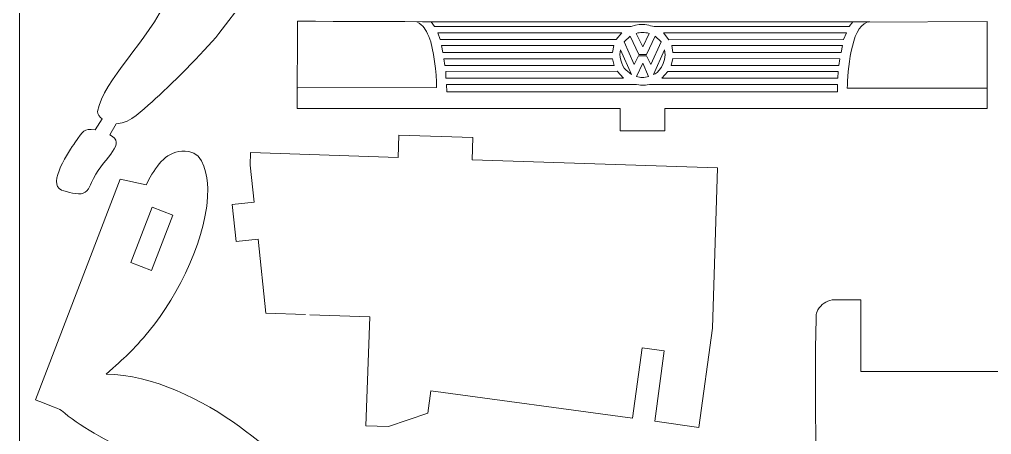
# Model space of a CAD drawing. Header units: centimetres. Extents: x -90 to 56, y -28 to 1.
# Drawn here: x -27.52 to -14.41, y -13.4 to -7.8 of the extents above; entities that cross this region are included whole.
import ezdxf

# ---------------------------------------------------------------- set-up
doc = ezdxf.new("R2010")
doc.units = ezdxf.units.CM
doc.header["$MEASUREMENT"] = 0
doc.layers.add('Camada 1', color=7, linetype='Continuous')

msp = doc.modelspace()

# ---------------------------------------------------------------- linework, layer by layer
at = {"layer": 'Camada 1', "color": 1, "lineweight": 0}
msp.add_lwpolyline([(-27.52102, -28.26382), (-6.52102, -28.26382), (-6.52102, 1.43618), (-27.52102, 1.43618), (-27.52102, -28.26382)], close=True, dxfattribs=at)
at = {"layer": 'Camada 1', "color": 3, "lineweight": 9}
for points, knots in [([(-22.815, -5.40885), (-22.815, -5.40885), (-24.19144, -4.88048), (-24.19144, -4.88048), (-24.19144, -4.88048), (-24.21527, -4.94108), (-24.30755, -5.19739), (-24.33565, -5.23156), (-24.33565, -5.23156), (-24.79031, -5.78443), (-25.22467, -6.84552), (-25.52139, -7.50797), (-25.52139, -7.50797), (-25.78578, -8.09824), (-26.39322, -8.61513), (-26.46625, -9.04194), (-26.46625, -9.04194), (-26.4729, -9.08083), (-26.4321, -9.11796), (-26.40747, -9.14327), (-26.40747, -9.14327), (-26.40747, -9.14327), (-26.49881, -9.29094), (-26.49881, -9.29094), (-26.49881, -9.29094), (-26.66395, -9.27076), (-26.65099, -9.2966), (-26.77386, -9.46576), (-26.77386, -9.46576), (-26.84259, -9.56038), (-27.15733, -10.0243), (-26.95232, -10.103), (-26.95232, -10.103), (-26.88704, -10.12806), (-26.72383, -10.17016), (-26.66002, -10.14589), (-26.66002, -10.14589), (-26.58052, -10.11564), (-26.5592, -10.01405), (-26.52352, -9.94623), (-26.52352, -9.94623), (-26.36319, -9.64157), (-26.06552, -9.47621), (-26.30343, -9.35649), (-26.30343, -9.35649), (-26.30343, -9.35649), (-26.21589, -9.21051), (-26.21589, -9.21051), (-26.21589, -9.21051), (-25.99502, -9.18899), (-25.87716, -9.02935), (-25.73228, -8.91095), (-25.73228, -8.91095), (-25.48877, -8.69604), (-25.04809, -8.25715), (-24.83074, -7.99048), (-24.83074, -7.99048), (-24.83074, -7.99048), (-24.48534, -7.5339), (-24.48534, -7.5339), (-24.48534, -7.5339), (-24.16278, -7.0911), (-23.84925, -6.39548), (-23.8449, -5.83266), (-23.8449, -5.83266), (-23.50783, -6.21945), (-23.3025, -6.41564), (-22.84673, -6.70417), (-22.84673, -6.70417), (-22.44026, -6.96149), (-21.78503, -7.22336), (-21.31136, -7.20217), (-21.31136, -7.20217), (-21.15964, -7.19539), (-20.92365, -7.15572), (-20.85262, -7.0002), (-20.85262, -7.0002), (-20.82215, -6.93347), (-20.82929, -6.79175), (-20.87413, -6.71154), (-20.87413, -6.71154), (-20.95991, -6.55808), (-21.1316, -6.44792), (-21.29015, -6.37541), (-21.29015, -6.37541), (-21.29015, -6.37541), (-21.21753, -6.02206), (-21.21753, -6.02206), (-21.21753, -6.02206), (-21.21753, -6.02206), (-22.76008, -5.42993), (-22.76008, -5.42993)], [0, 0, 0, 0, 0.04166667, 0.04166667, 0.04166667, 0.04166667, 0.08333333, 0.08333333, 0.08333333, 0.08333333, 0.125, 0.125, 0.125, 0.125, 0.16666667, 0.16666667, 0.16666667, 0.16666667, 0.20833333, 0.20833333, 0.20833333, 0.20833333, 0.25, 0.25, 0.25, 0.25, 0.29166667, 0.29166667, 0.29166667, 0.29166667, 0.33333333, 0.33333333, 0.33333333, 0.33333333, 0.375, 0.375, 0.375, 0.375, 0.41666667, 0.41666667, 0.41666667, 0.41666667, 0.45833333, 0.45833333, 0.45833333, 0.45833333, 0.5, 0.5, 0.5, 0.5, 0.54166667, 0.54166667, 0.54166667, 0.54166667, 0.58333333, 0.58333333, 0.58333333, 0.58333333, 0.625, 0.625, 0.625, 0.625, 0.66666667, 0.66666667, 0.66666667, 0.66666667, 0.70833333, 0.70833333, 0.70833333, 0.70833333, 0.75, 0.75, 0.75, 0.75, 0.79166667, 0.79166667, 0.79166667, 0.79166667, 0.83333333, 0.83333333, 0.83333333, 0.83333333, 0.875, 0.875, 0.875, 0.875, 0.91666667, 0.91666667, 0.91666667, 0.91666667, 1, 1, 1, 1]), ([(-18.81805, -9.00356), (-18.81805, -9.00356), (-14.46781, -9.00356), (-14.46781, -9.00356), (-14.46781, -9.00356), (-14.46781, -9.00356), (-14.46781, -7.82996), (-14.46781, -7.82996), (-14.46781, -7.82996), (-14.46781, -7.82996), (-16.07379, -7.83879), (-16.07379, -7.83879), (-16.07379, -7.83879), (-16.07379, -7.83879), (-16.05319, -7.83291), (-16.05319, -7.83291), (-16.05319, -7.83291), (-18.62653, -7.83291), (-21.19812, -7.83818), (-23.77129, -7.82407), (-23.77129, -7.82407), (-23.77129, -7.82407), (-23.77423, -9.00356), (-23.77423, -9.00356), (-23.77423, -9.00356), (-23.77423, -9.00356), (-19.4181, -9.00356), (-19.4181, -9.00356), (-19.4181, -9.00356), (-19.4181, -9.00356), (-19.4181, -9.30358), (-19.4181, -9.30358), (-19.4181, -9.30358), (-19.4181, -9.30358), (-18.81805, -9.30358), (-18.81805, -9.30358), (-18.81805, -9.30358), (-18.81805, -9.30358), (-18.81805, -9.00356), (-18.81805, -9.00356)], [0, 0, 0, 0, 0.09090909, 0.09090909, 0.09090909, 0.09090909, 0.18181818, 0.18181818, 0.18181818, 0.18181818, 0.27272727, 0.27272727, 0.27272727, 0.27272727, 0.36363636, 0.36363636, 0.36363636, 0.36363636, 0.45454545, 0.45454545, 0.45454545, 0.45454545, 0.54545455, 0.54545455, 0.54545455, 0.54545455, 0.63636364, 0.63636364, 0.63636364, 0.63636364, 0.72727273, 0.72727273, 0.72727273, 0.72727273, 0.81818182, 0.81818182, 0.81818182, 0.81818182, 1, 1, 1, 1]), ([(-23.6045, -11.78644), (-23.6045, -11.78644), (-22.7965, -11.81465), (-22.7965, -11.81465), (-22.7965, -11.81465), (-22.7965, -11.81465), (-22.84783, -13.28443), (-22.84783, -13.28443), (-22.84783, -13.28443), (-22.84783, -13.28443), (-22.54505, -13.295), (-22.54505, -13.295), (-22.54505, -13.295), (-22.54505, -13.295), (-22.01189, -13.11349), (-22.01189, -13.11349), (-22.01189, -13.11349), (-22.01189, -13.11349), (-21.97202, -12.81468), (-21.97202, -12.81468), (-21.97202, -12.81468), (-21.97202, -12.81468), (-19.25072, -13.18342), (-19.25072, -13.18342), (-19.25072, -13.18342), (-19.25072, -13.18342), (-19.12036, -12.23146), (-19.12036, -12.23146), (-19.12036, -12.23146), (-19.12036, -12.23146), (-18.82449, -12.27122), (-18.82449, -12.27122), (-18.82449, -12.27122), (-18.82449, -12.27122), (-18.95192, -13.22329), (-18.95192, -13.22329), (-18.95192, -13.22329), (-18.95192, -13.22329), (-18.35734, -13.30586), (-18.35734, -13.30586), (-18.35734, -13.30586), (-18.35734, -13.30586), (-18.17521, -11.9672), (-18.17521, -11.9672), (-18.17521, -11.9672), (-18.17521, -11.9672), (-18.10554, -9.80348), (-18.10554, -9.80348), (-18.10554, -9.80348), (-18.10554, -9.80348), (-21.41568, -9.69378), (-21.41568, -9.69378), (-21.41568, -9.69378), (-21.41568, -9.69378), (-21.40521, -9.39395), (-21.40521, -9.39395), (-21.40521, -9.39395), (-21.40521, -9.39395), (-22.40477, -9.36198), (-22.40477, -9.36198), (-22.40477, -9.36198), (-22.40477, -9.36198), (-22.41524, -9.66181), (-22.41524, -9.66181), (-22.41524, -9.66181), (-22.41524, -9.66181), (-24.40248, -9.59536), (-24.40248, -9.59536), (-24.40248, -9.59536), (-24.40248, -9.59536), (-24.40843, -9.76586), (-24.40843, -9.76586), (-24.40843, -9.76586), (-24.40843, -9.76586), (-24.35523, -10.2651), (-24.35523, -10.2651), (-24.35523, -10.2651), (-24.35523, -10.2651), (-24.65072, -10.29894), (-24.65072, -10.29894), (-24.65072, -10.29894), (-24.65072, -10.29894), (-24.59752, -10.79818), (-24.59752, -10.79818), (-24.59752, -10.79818), (-24.59752, -10.79818), (-24.30213, -10.7673), (-24.30213, -10.7673), (-24.30213, -10.7673), (-24.30213, -10.7673), (-24.19573, -11.76579), (-24.19573, -11.76579), (-24.19573, -11.76579), (-24.19573, -11.76579), (-23.66329, -11.78439), (-23.66329, -11.78439)], [0, 0, 0, 0, 0.04, 0.04, 0.04, 0.04, 0.08, 0.08, 0.08, 0.08, 0.12, 0.12, 0.12, 0.12, 0.16, 0.16, 0.16, 0.16, 0.2, 0.2, 0.2, 0.2, 0.24, 0.24, 0.24, 0.24, 0.28, 0.28, 0.28, 0.28, 0.32, 0.32, 0.32, 0.32, 0.36, 0.36, 0.36, 0.36, 0.4, 0.4, 0.4, 0.4, 0.44, 0.44, 0.44, 0.44, 0.48, 0.48, 0.48, 0.48, 0.52, 0.52, 0.52, 0.52, 0.56, 0.56, 0.56, 0.56, 0.6, 0.6, 0.6, 0.6, 0.64, 0.64, 0.64, 0.64, 0.68, 0.68, 0.68, 0.68, 0.72, 0.72, 0.72, 0.72, 0.76, 0.76, 0.76, 0.76, 0.8, 0.8, 0.8, 0.8, 0.84, 0.84, 0.84, 0.84, 0.88, 0.88, 0.88, 0.88, 0.92, 0.92, 0.92, 0.92, 1, 1, 1, 1]), ([(-25.75763, -9.9277), (-25.75763, -9.9277), (-25.81078, -10.03332), (-25.81078, -10.03332), (-25.81078, -10.03332), (-25.81078, -10.03332), (-26.16306, -9.95794), (-26.16306, -9.95794), (-26.16306, -9.95794), (-26.16306, -9.95794), (-27.30569, -12.93459), (-27.30569, -12.93459), (-27.30569, -12.93459), (-27.24632, -12.95794), (-26.9867, -13.05082), (-26.95463, -13.07881), (-26.95463, -13.07881), (-26.5014, -13.47434), (-25.42332, -13.93115), (-24.81784, -14.2015), (-24.81784, -14.2015), (-24.27861, -14.44227), (-24.08735, -14.63833), (-23.64046, -14.95907), (-23.64046, -14.95907), (-23.50053, -15.05949), (-23.40562, -15.13274), (-23.22809, -15.18982), (-23.22809, -15.18982), (-23.12866, -15.2218), (-23.1132, -15.20807), (-23.04017, -15.15169), (-23.04017, -15.15169), (-23.04017, -15.15169), (-22.89419, -15.23923), (-22.89419, -15.23923), (-22.89419, -15.23923), (-22.91246, -15.3888), (-22.89803, -15.3971), (-22.73754, -15.50416), (-22.73754, -15.50416), (-22.61524, -15.58572), (-22.30173, -15.79803), (-22.15494, -15.7593), (-22.15494, -15.7593), (-22.07871, -15.73918), (-22.06668, -15.65964), (-22.05347, -15.59346), (-22.05347, -15.59346), (-21.98118, -15.2311), (-22.12447, -15.411), (-22.50466, -15.08629), (-22.50466, -15.08629), (-22.61445, -14.99252), (-22.74192, -14.86818), (-22.82968, -15.0466), (-22.82968, -15.0466), (-22.82968, -15.0466), (-22.97567, -14.95905), (-22.97567, -14.95905), (-22.97567, -14.95905), (-22.99819, -14.72791), (-23.16445, -14.61101), (-23.29023, -14.45708), (-23.29023, -14.45708), (-23.64453, -14.05268), (-24.12006, -13.60905), (-24.55193, -13.29538), (-24.55193, -13.29538), (-25.04491, -12.93733), (-25.72456, -12.59292), (-26.35352, -12.58807), (-26.35352, -12.58807), (-26.09168, -12.35685), (-25.99986, -12.27907), (-25.76957, -12.00251), (-25.76957, -12.00251), (-25.38029, -11.535), (-24.96537, -10.68843), (-24.98146, -10.08071), (-24.98146, -10.08071), (-24.98578, -9.9175), (-25.03287, -9.60745), (-25.23752, -9.58229), (-25.23752, -9.58229), (-25.50053, -9.54997), (-25.63294, -9.71876), (-25.75763, -9.9277)], [0, 0, 0, 0, 0.04347826, 0.04347826, 0.04347826, 0.04347826, 0.08695652, 0.08695652, 0.08695652, 0.08695652, 0.13043478, 0.13043478, 0.13043478, 0.13043478, 0.17391304, 0.17391304, 0.17391304, 0.17391304, 0.2173913, 0.2173913, 0.2173913, 0.2173913, 0.26086957, 0.26086957, 0.26086957, 0.26086957, 0.30434783, 0.30434783, 0.30434783, 0.30434783, 0.34782609, 0.34782609, 0.34782609, 0.34782609, 0.39130435, 0.39130435, 0.39130435, 0.39130435, 0.43478261, 0.43478261, 0.43478261, 0.43478261, 0.47826087, 0.47826087, 0.47826087, 0.47826087, 0.52173913, 0.52173913, 0.52173913, 0.52173913, 0.56521739, 0.56521739, 0.56521739, 0.56521739, 0.60869565, 0.60869565, 0.60869565, 0.60869565, 0.65217391, 0.65217391, 0.65217391, 0.65217391, 0.69565217, 0.69565217, 0.69565217, 0.69565217, 0.73913043, 0.73913043, 0.73913043, 0.73913043, 0.7826087, 0.7826087, 0.7826087, 0.7826087, 0.82608696, 0.82608696, 0.82608696, 0.82608696, 0.86956522, 0.86956522, 0.86956522, 0.86956522, 0.91304348, 0.91304348, 0.91304348, 0.91304348, 1, 1, 1, 1]), ([(-14.96133, -12.55081), (-14.96133, -12.55081), (-13.47112, -12.55081), (-13.47112, -12.55081), (-13.47112, -12.55081), (-13.47112, -12.55081), (-13.47112, -12.85083), (-13.47112, -12.85083), (-13.47112, -12.85083), (-13.47112, -12.85083), (-13.1711, -12.85083), (-13.1711, -12.85083), (-13.1711, -12.85083), (-13.1711, -12.85083), (-13.16816, -12.55081), (-13.16816, -12.55081), (-13.16816, -12.55081), (-13.16816, -12.55081), (-10.47094, -12.55081), (-10.47094, -12.55081), (-10.47094, -12.55081), (-10.47094, -12.55081), (-10.47094, -12.85083), (-10.47094, -12.85083), (-10.47094, -12.85083), (-10.47094, -12.85083), (-10.17092, -12.85083), (-10.17092, -12.85083), (-10.17092, -12.85083), (-10.17092, -12.85083), (-10.16798, -12.55376), (-10.16798, -12.55376), (-10.16798, -12.55376), (-10.16798, -12.55376), (-7.46783, -12.55081), (-7.46783, -12.55081), (-7.46783, -12.55081), (-7.46783, -12.55081), (-7.46783, -11.58312), (-7.46783, -11.58312), (-7.46783, -11.58312), (-7.38892, -11.58372), (-7.11327, -11.57841), (-7.05603, -11.59194), (-7.05603, -11.59194), (-6.96214, -11.61411), (-6.8764, -11.69677), (-6.86191, -11.78606), (-6.86191, -11.78606), (-6.86191, -11.78606), (-6.85896, -14.32151), (-6.85896, -14.32151), (-6.85896, -14.32151), (-6.86582, -14.44821), (-6.9876, -14.53682), (-7.10898, -14.54505), (-7.10898, -14.54505), (-7.10898, -14.54505), (-16.52423, -14.54505), (-16.52423, -14.54505), (-16.52423, -14.54505), (-16.66665, -14.53859), (-16.7799, -14.44099), (-16.78013, -14.28915), (-16.78013, -14.28915), (-16.78013, -14.28915), (-16.78307, -12.2361), (-16.78307, -12.2361), (-16.78307, -12.2361), (-16.78307, -12.2361), (-16.77719, -11.83607), (-16.77719, -11.83607), (-16.77719, -11.83607), (-16.77312, -11.80297), (-16.78933, -11.77071), (-16.73307, -11.69194), (-16.73307, -11.69194), (-16.68511, -11.62481), (-16.61237, -11.58766), (-16.53012, -11.58312), (-16.53012, -11.58312), (-16.53012, -11.58312), (-16.17127, -11.58312), (-16.17127, -11.58312), (-16.17127, -11.58312), (-16.17127, -11.58312), (-16.17127, -12.55081), (-16.17127, -12.55081), (-16.17127, -12.55081), (-16.17127, -12.55081), (-14.96133, -12.55081), (-14.96133, -12.55081)], [0, 0, 0, 0, 0.04166667, 0.04166667, 0.04166667, 0.04166667, 0.08333333, 0.08333333, 0.08333333, 0.08333333, 0.125, 0.125, 0.125, 0.125, 0.16666667, 0.16666667, 0.16666667, 0.16666667, 0.20833333, 0.20833333, 0.20833333, 0.20833333, 0.25, 0.25, 0.25, 0.25, 0.29166667, 0.29166667, 0.29166667, 0.29166667, 0.33333333, 0.33333333, 0.33333333, 0.33333333, 0.375, 0.375, 0.375, 0.375, 0.41666667, 0.41666667, 0.41666667, 0.41666667, 0.45833333, 0.45833333, 0.45833333, 0.45833333, 0.5, 0.5, 0.5, 0.5, 0.54166667, 0.54166667, 0.54166667, 0.54166667, 0.58333333, 0.58333333, 0.58333333, 0.58333333, 0.625, 0.625, 0.625, 0.625, 0.66666667, 0.66666667, 0.66666667, 0.66666667, 0.70833333, 0.70833333, 0.70833333, 0.70833333, 0.75, 0.75, 0.75, 0.75, 0.79166667, 0.79166667, 0.79166667, 0.79166667, 0.83333333, 0.83333333, 0.83333333, 0.83333333, 0.875, 0.875, 0.875, 0.875, 0.91666667, 0.91666667, 0.91666667, 0.91666667, 1, 1, 1, 1])]:
    msp.add_open_spline(points, degree=3, knots=knots, dxfattribs=at)
at = {"layer": 'Camada 1', "color": 1, "lineweight": 9}
for points, knots in [([(-22.15944, -7.83291), (-22.06832, -7.8875), (-22.04739, -7.9256), (-22.0006, -8.03291), (-22.0006, -8.03291), (-21.92428, -8.20794), (-21.89956, -8.52225), (-21.89471, -8.72119), (-21.89471, -8.72119), (-21.89471, -8.72119), (-23.76835, -8.72414), (-23.76835, -8.72414)], [0, 0, 0, 0, 0.25, 0.25, 0.25, 0.25, 0.5, 0.5, 0.5, 0.5, 1, 1, 1, 1]), ([(-16.08849, -7.83879), (-16.31079, -7.91274), (-16.34792, -8.50476), (-16.35616, -8.72708), (-16.35616, -8.72708), (-16.35616, -8.72708), (-14.46781, -8.72708), (-14.46781, -8.72708)], [0, 0, 0, 0, 0.33333333, 0.33333333, 0.33333333, 0.33333333, 1, 1, 1, 1])]:
    msp.add_open_spline(points, degree=3, knots=knots, dxfattribs=at)
at = {"layer": 'Camada 1', "lineweight": 9}
for points, knots in [([(-16.28262, -7.83291), (-16.28262, -7.83291), (-16.32968, -7.89762), (-16.32968, -7.89762), (-16.32968, -7.89762), (-16.32968, -7.89762), (-18.96219, -7.89762), (-18.96219, -7.89762), (-18.96219, -7.89762), (-19.02421, -7.8885), (-19.07234, -7.84641), (-19.21219, -7.87997), (-19.21219, -7.87997), (-19.21219, -7.87997), (-19.27103, -7.89762), (-19.27103, -7.89762), (-19.27103, -7.89762), (-19.27103, -7.89762), (-21.92118, -7.89762), (-21.92118, -7.89762), (-21.92118, -7.89762), (-21.92118, -7.89762), (-21.96824, -7.83291), (-21.96824, -7.83291)], [0, 0, 0, 0, 0.14285714, 0.14285714, 0.14285714, 0.14285714, 0.28571429, 0.28571429, 0.28571429, 0.28571429, 0.42857143, 0.42857143, 0.42857143, 0.42857143, 0.57142857, 0.57142857, 0.57142857, 0.57142857, 0.71428571, 0.71428571, 0.71428571, 0.71428571, 1, 1, 1, 1]), ([(-21.88001, -7.97997), (-21.88001, -7.97997), (-19.39751, -7.97997), (-19.39751, -7.97997), (-19.39751, -7.97997), (-19.39751, -7.97997), (-19.47103, -8.07116), (-19.47103, -8.07116), (-19.47103, -8.07116), (-19.47103, -8.07116), (-21.84765, -8.07116), (-21.84765, -8.07116), (-21.84765, -8.07116), (-21.84765, -8.07116), (-21.88001, -7.97997), (-21.88001, -7.97997)], [0, 0, 0, 0, 0.2, 0.2, 0.2, 0.2, 0.4, 0.4, 0.4, 0.4, 0.6, 0.6, 0.6, 0.6, 1, 1, 1, 1]), ([(-19.11514, -8.17115), (-19.11514, -8.17115), (-19.20338, -7.98878), (-19.20338, -7.98878), (-19.20338, -7.98878), (-19.14694, -7.97188), (-19.08628, -7.97188), (-19.02984, -7.98878), (-19.02984, -7.98878), (-19.02984, -7.98878), (-19.11514, -8.17115), (-19.11514, -8.17115)], [0, 0, 0, 0, 0.25, 0.25, 0.25, 0.25, 0.5, 0.5, 0.5, 0.5, 1, 1, 1, 1]), ([(-16.40616, -8.07116), (-16.40616, -8.07116), (-18.76218, -8.07408), (-18.76218, -8.07408), (-18.76218, -8.07408), (-18.76218, -8.07408), (-18.83571, -7.97997), (-18.83571, -7.97997), (-18.83571, -7.97997), (-18.83571, -7.97997), (-16.36792, -7.97997), (-16.36792, -7.97997), (-16.36792, -7.97997), (-16.36792, -7.97997), (-16.40616, -8.07116), (-16.40616, -8.07116)], [0, 0, 0, 0, 0.2, 0.2, 0.2, 0.2, 0.4, 0.4, 0.4, 0.4, 0.6, 0.6, 0.6, 0.6, 1, 1, 1, 1]), ([(-19.22985, -8.4094), (-19.22985, -8.4094), (-19.36515, -8.1035), (-19.36515, -8.1035), (-19.36515, -8.1035), (-19.36515, -8.1035), (-19.28574, -8.02703), (-19.28574, -8.02703), (-19.28574, -8.02703), (-19.28574, -8.02703), (-19.16807, -8.27411), (-19.16807, -8.27411), (-19.16807, -8.27411), (-19.16807, -8.27411), (-19.06514, -8.27411), (-19.06514, -8.27411), (-19.06514, -8.27411), (-19.06514, -8.27411), (-18.94748, -8.02703), (-18.94748, -8.02703), (-18.94748, -8.02703), (-18.94748, -8.02703), (-18.86806, -8.1035), (-18.86806, -8.1035), (-18.86806, -8.1035), (-18.86806, -8.1035), (-19.00335, -8.4094), (-19.00335, -8.4094), (-19.00335, -8.4094), (-19.00335, -8.4094), (-19.0622, -8.29175), (-19.0622, -8.29175), (-19.0622, -8.29175), (-19.0622, -8.29175), (-19.17103, -8.29175), (-19.17103, -8.29175), (-19.17103, -8.29175), (-19.17103, -8.29175), (-19.22985, -8.4094), (-19.22985, -8.4094)], [0, 0, 0, 0, 0.09090909, 0.09090909, 0.09090909, 0.09090909, 0.18181818, 0.18181818, 0.18181818, 0.18181818, 0.27272727, 0.27272727, 0.27272727, 0.27272727, 0.36363636, 0.36363636, 0.36363636, 0.36363636, 0.45454545, 0.45454545, 0.45454545, 0.45454545, 0.54545455, 0.54545455, 0.54545455, 0.54545455, 0.63636364, 0.63636364, 0.63636364, 0.63636364, 0.72727273, 0.72727273, 0.72727273, 0.72727273, 0.81818182, 0.81818182, 0.81818182, 0.81818182, 1, 1, 1, 1]), ([(-21.82706, -8.15351), (-21.82706, -8.15351), (-19.50634, -8.15351), (-19.50634, -8.15351), (-19.50634, -8.15351), (-19.50634, -8.15351), (-19.52398, -8.24764), (-19.52398, -8.24764), (-19.52398, -8.24764), (-19.52398, -8.24764), (-21.80941, -8.24764), (-21.80941, -8.24764), (-21.80941, -8.24764), (-21.80941, -8.24764), (-21.82706, -8.15351), (-21.82706, -8.15351)], [0, 0, 0, 0, 0.2, 0.2, 0.2, 0.2, 0.4, 0.4, 0.4, 0.4, 0.6, 0.6, 0.6, 0.6, 1, 1, 1, 1]), ([(-19.26515, -8.5447), (-19.26515, -8.5447), (-19.41221, -8.2094), (-19.41221, -8.2094), (-19.41221, -8.2094), (-19.44426, -8.27332), (-19.39715, -8.42843), (-19.34457, -8.48), (-19.34457, -8.48), (-19.34457, -8.48), (-19.26515, -8.5447), (-19.26515, -8.5447)], [0, 0, 0, 0, 0.25, 0.25, 0.25, 0.25, 0.5, 0.5, 0.5, 0.5, 1, 1, 1, 1]), ([(-18.821, -8.2094), (-18.821, -8.2094), (-18.96807, -8.54176), (-18.96807, -8.54176), (-18.96807, -8.54176), (-18.92673, -8.54176), (-18.77962, -8.39529), (-18.821, -8.2094)], [0, 0, 0, 0, 0.33333333, 0.33333333, 0.33333333, 0.33333333, 1, 1, 1, 1]), ([(-18.46216, -8.24468), (-18.46216, -8.24468), (-18.70629, -8.24764), (-18.70629, -8.24764), (-18.70629, -8.24764), (-18.70629, -8.24764), (-18.72393, -8.15351), (-18.72393, -8.15351), (-18.72393, -8.15351), (-18.72393, -8.15351), (-16.42087, -8.15351), (-16.42087, -8.15351), (-16.42087, -8.15351), (-16.42087, -8.15351), (-16.43851, -8.24468), (-16.43851, -8.24468), (-16.43851, -8.24468), (-16.43851, -8.24468), (-16.52968, -8.24764), (-16.52968, -8.24764), (-16.52968, -8.24764), (-16.52968, -8.24764), (-18.46216, -8.24468), (-18.46216, -8.24468)], [0, 0, 0, 0, 0.14285714, 0.14285714, 0.14285714, 0.14285714, 0.28571429, 0.28571429, 0.28571429, 0.28571429, 0.42857143, 0.42857143, 0.42857143, 0.42857143, 0.57142857, 0.57142857, 0.57142857, 0.57142857, 0.71428571, 0.71428571, 0.71428571, 0.71428571, 1, 1, 1, 1]), ([(-21.79765, -8.33), (-21.79765, -8.33), (-19.52398, -8.33), (-19.52398, -8.33), (-19.52398, -8.33), (-19.52398, -8.33), (-19.50045, -8.42117), (-19.50045, -8.42117), (-19.50045, -8.42117), (-19.50045, -8.42117), (-21.78588, -8.42117), (-21.78588, -8.42117), (-21.78588, -8.42117), (-21.78588, -8.42117), (-21.79765, -8.33), (-21.79765, -8.33)], [0, 0, 0, 0, 0.2, 0.2, 0.2, 0.2, 0.4, 0.4, 0.4, 0.4, 0.6, 0.6, 0.6, 0.6, 1, 1, 1, 1]), ([(-19.11514, -8.38882), (-19.11514, -8.38882), (-19.03573, -8.57117), (-19.03573, -8.57117), (-19.03573, -8.57117), (-19.09041, -8.58943), (-19.14566, -8.58685), (-19.20044, -8.57117), (-19.20044, -8.57117), (-19.20044, -8.57117), (-19.11514, -8.38882), (-19.11514, -8.38882)], [0, 0, 0, 0, 0.25, 0.25, 0.25, 0.25, 0.5, 0.5, 0.5, 0.5, 1, 1, 1, 1]), ([(-16.46793, -8.42117), (-16.46793, -8.42117), (-18.73276, -8.42117), (-18.73276, -8.42117), (-18.73276, -8.42117), (-18.73276, -8.42117), (-18.70923, -8.32705), (-18.70923, -8.32705), (-18.70923, -8.32705), (-18.70923, -8.32705), (-16.45616, -8.33), (-16.45616, -8.33), (-16.45616, -8.33), (-16.45616, -8.33), (-16.46793, -8.42117), (-16.46793, -8.42117)], [0, 0, 0, 0, 0.2, 0.2, 0.2, 0.2, 0.4, 0.4, 0.4, 0.4, 0.6, 0.6, 0.6, 0.6, 1, 1, 1, 1]), ([(-21.77117, -8.50354), (-21.77117, -8.50354), (-19.45928, -8.50058), (-19.45928, -8.50058), (-19.45928, -8.50058), (-19.45928, -8.50058), (-19.37398, -8.5947), (-19.37398, -8.5947), (-19.37398, -8.5947), (-19.37398, -8.5947), (-21.76823, -8.5947), (-21.76823, -8.5947), (-21.76823, -8.5947), (-21.76823, -8.5947), (-21.77117, -8.50354), (-21.77117, -8.50354)], [0, 0, 0, 0, 0.2, 0.2, 0.2, 0.2, 0.4, 0.4, 0.4, 0.4, 0.6, 0.6, 0.6, 0.6, 1, 1, 1, 1]), ([(-16.48262, -8.5947), (-16.48262, -8.5947), (-18.8563, -8.5947), (-18.8563, -8.5947), (-18.8563, -8.5947), (-18.8563, -8.5947), (-18.77394, -8.50354), (-18.77394, -8.50354), (-18.77394, -8.50354), (-18.77394, -8.50354), (-16.47675, -8.50354), (-16.47675, -8.50354), (-16.47675, -8.50354), (-16.47675, -8.50354), (-16.48262, -8.5947), (-16.48262, -8.5947)], [0, 0, 0, 0, 0.2, 0.2, 0.2, 0.2, 0.4, 0.4, 0.4, 0.4, 0.6, 0.6, 0.6, 0.6, 1, 1, 1, 1]), ([(-21.76235, -8.67707), (-21.76235, -8.67707), (-19.1975, -8.68001), (-19.1975, -8.68001), (-19.1975, -8.68001), (-19.10949, -8.69362), (-19.11023, -8.69145), (-19.02396, -8.67707), (-19.02396, -8.67707), (-19.02396, -8.67707), (-16.48557, -8.68001), (-16.48557, -8.68001), (-16.48557, -8.68001), (-16.48557, -8.68001), (-16.48557, -8.77707), (-16.48557, -8.77707), (-16.48557, -8.77707), (-16.48557, -8.77707), (-21.75647, -8.77707), (-21.75647, -8.77707), (-21.75647, -8.77707), (-21.75647, -8.77707), (-21.76235, -8.67707), (-21.76235, -8.67707)], [0, 0, 0, 0, 0.14285714, 0.14285714, 0.14285714, 0.14285714, 0.28571429, 0.28571429, 0.28571429, 0.28571429, 0.42857143, 0.42857143, 0.42857143, 0.42857143, 0.57142857, 0.57142857, 0.57142857, 0.57142857, 0.71428571, 0.71428571, 0.71428571, 0.71428571, 1, 1, 1, 1]), ([(-25.73118, -10.33483), (-25.73118, -10.33483), (-26.01789, -11.08173), (-26.01789, -11.08173), (-26.01789, -11.08173), (-26.01789, -11.08173), (-25.7378, -11.18925), (-25.7378, -11.18925), (-25.7378, -11.18925), (-25.7378, -11.18925), (-25.45109, -10.44234), (-25.45109, -10.44234), (-25.45109, -10.44234), (-25.45109, -10.44234), (-25.73118, -10.33483), (-25.73118, -10.33483)], [0, 0, 0, 0, 0.2, 0.2, 0.2, 0.2, 0.4, 0.4, 0.4, 0.4, 0.6, 0.6, 0.6, 0.6, 1, 1, 1, 1])]:
    msp.add_open_spline(points, degree=3, knots=knots, dxfattribs=at)

doc.saveas('drawing.dxf')
